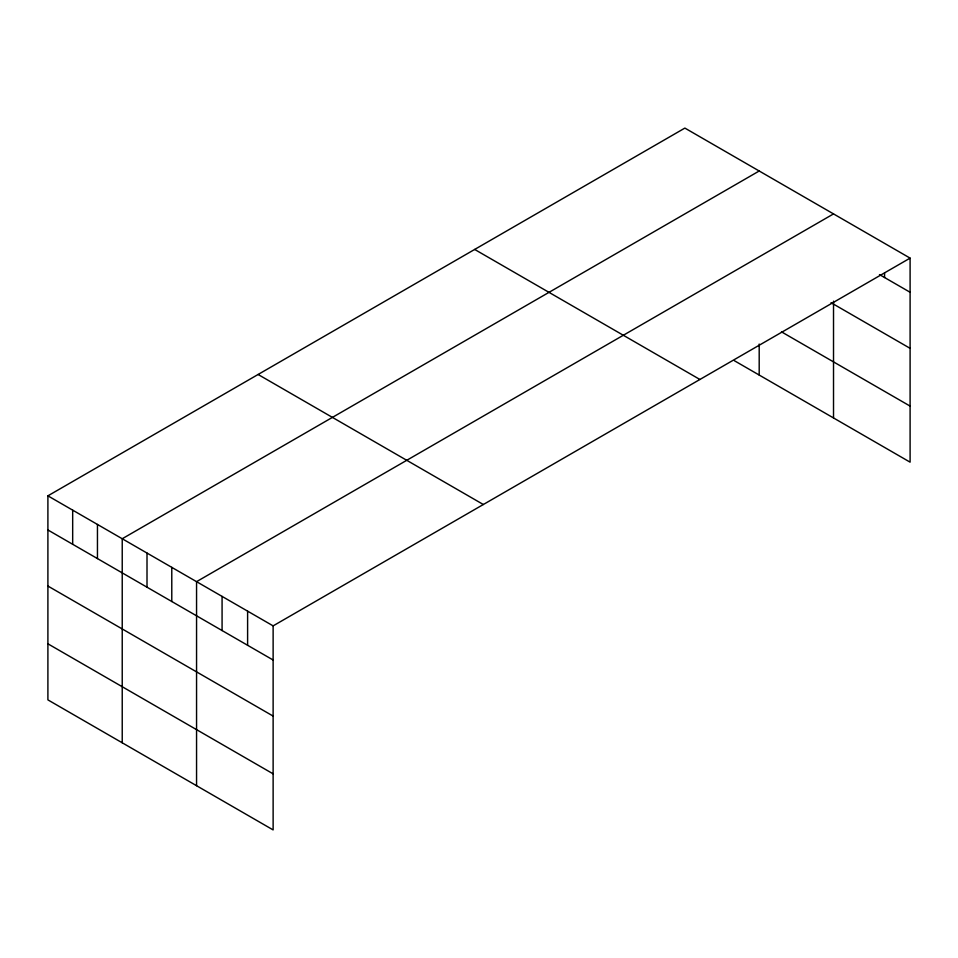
<?xml version="1.0" encoding="UTF-8"?>
<svg xmlns="http://www.w3.org/2000/svg" width="958" height="958" viewBox="0 0 958 958"><rect width="100%" height="100%" fill="white"/><g stroke="black" fill="none" stroke-linecap="round" stroke-linejoin="round"><path stroke-width="1.44" d="M47.9 495.837L273.126 625.873L273.126 829.915L47.9 699.879L47.9 495.837L684.874 128.085L910.1 258.121L910.1 462.163L734.415 360.735M759.191 171.003L122.229 538.743L122.229 742.785M833.52 213.909L196.558 581.662L196.558 785.704M273.126 625.873L910.1 258.121M879.468 274.587L910.1 292.262M831.041 302.692L910.1 348.329M781.489 331.851L910.1 406.096M474.665 249.439L699.903 379.476M258.097 374.482L483.335 504.519M47.9 529.978L273.126 660.014M47.9 586.045L273.126 716.081M47.9 643.812L273.126 773.848M884.569 273.078L884.569 277.533M833.52 301.171L833.52 417.951M759.191 344.054L759.191 375.033M247.607 611.132L247.607 645.285M222.076 596.403L222.076 630.544M171.781 567.352L171.781 601.504M147.005 553.053L147.005 587.194M97.453 524.445L97.453 558.586M72.676 510.147L72.676 544.288"/></g></svg>
